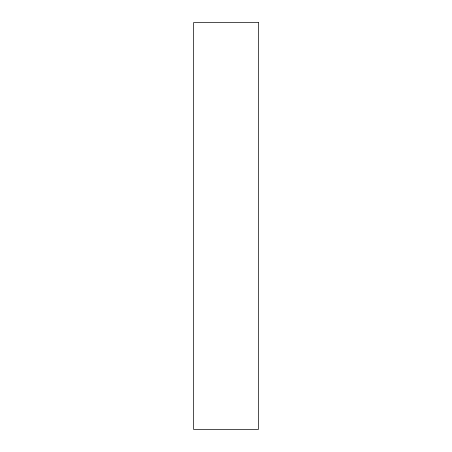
<?xml version="1.0" encoding="UTF-8"?>
<svg xmlns="http://www.w3.org/2000/svg" width="452" height="452" viewBox="0 0 452 452"><rect width="100%" height="100%" fill="white"/><g stroke="black" fill="none" stroke-linecap="round" stroke-linejoin="round"><path stroke-width="0.68" d="M258.425 22.6L193.575 22.6L193.575 429.4L258.425 429.4L258.425 22.6"/></g></svg>
